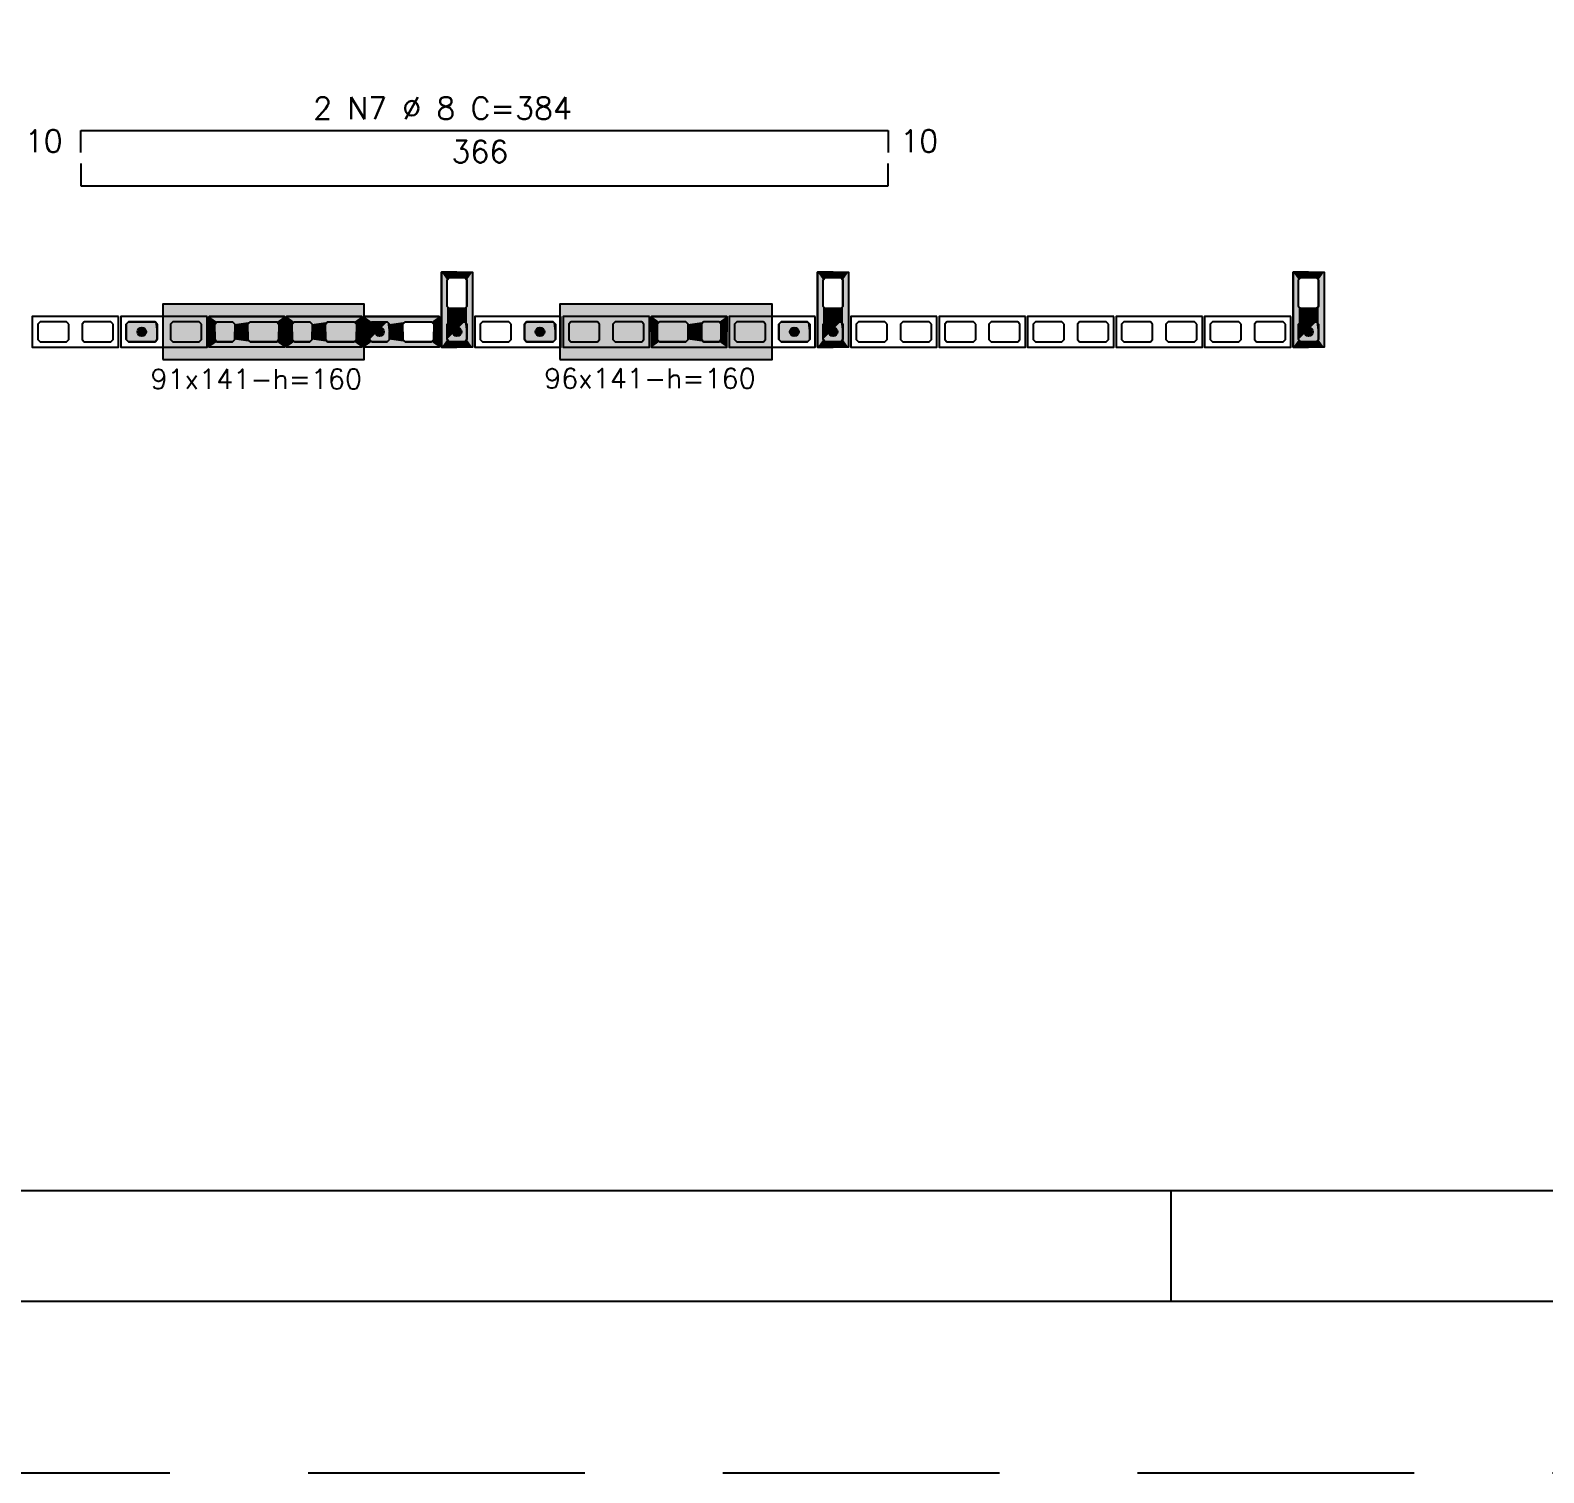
# Model space of a CAD drawing. Extents: x -1.9 to 86, y -1.5 to 61.
# Drawn here: x 36.79 to 50.47, y -1.55 to 11.49 of the extents above; entities that cross this region are included whole.
import ezdxf

# ---------------------------------------------------------------- set-up
doc = ezdxf.new("R2010")
doc.units = 0
doc.header["$MEASUREMENT"] = 0
doc.linetypes.add('HIDDEN', pattern=[0.375, 0.25, -0.125])
doc.layers.get('0').update_dxf_attribs({"linetype": 'CONTINUOUS'})
doc.layers.get('Defpoints').update_dxf_attribs({"linetype": 'CONTINUOUS'})
for name, color, linetype in [('ARQ_FOLHA', 7, 'CONTINUOUS'), ('PENA_01', 1, 'CONTINUOUS'), ('PENA_02', 2, 'CONTINUOUS'), ('PENA_03', 3, 'CONTINUOUS'), ('PENA_05', 5, 'CONTINUOUS'), ('PENA_11', 252, 'CONTINUOUS'), ('PENA_21', 100, 'CONTINUOUS'), ('PENA_23', 50, 'CONTINUOUS')]:
    doc.layers.add(name, color=color, linetype=linetype)
doc.styles.get("Standard").update_dxf_attribs({"font": 'ROMANS.SHX'})

# ---------------------------------------------------------------- blocks, each defined once
blk = doc.blocks.new('FOLHA A1 - 841 X 594')
at = {"layer": 'ARQ_FOLHA', "color": 1}
blk.add_line((-370, 10), (-370, 0), dxfattribs=at)
for points in [[(-841, 0), (0, 0), (0, 594), (-841, 594)], [(-816, 10), (-10, 10), (-10, 584), (-816, 584)]]:
    blk.add_lwpolyline(points, close=True, dxfattribs=at)
at = {"layer": 'Defpoints', "color": 8, "linetype": 'HIDDEN', "ltscale": 100}
blk.add_lwpolyline([(-860.5, 609.5), (-860.5, -15.5), (19.5, -15.5), (19.5, 609.5)], close=True, dxfattribs=at)
blk = doc.blocks.new('*U24')
blk.add_blockref('FOLHA A1 - 841 X 594', (0, 0))

msp = doc.modelspace()

# ---------------------------------------------------------------- linework, layer by layer
at = {"layer": 'PENA_01', "linetype": 'Continuous'}
for points in [[(40.555405, 8.993966), (40.555405, 9.233966), (40.575405, 9.253966), (40.715405, 9.253966), (40.735405, 9.233966), (40.735405, 8.993966), (40.715405, 8.973966), (40.575405, 8.973966), (40.555405, 8.993966)], [(43.955405, 8.993966), (43.955405, 9.233966), (43.975405, 9.253966), (44.115405, 9.253966), (44.135405, 9.233966), (44.135405, 8.993966), (44.115405, 8.973966), (43.975405, 8.973966), (43.955405, 8.993966)], [(48.255405, 8.993966), (48.255405, 9.233966), (48.275405, 9.253966), (48.415405, 9.253966), (48.435405, 9.233966), (48.435405, 8.993966), (48.415405, 8.973966), (48.275405, 8.973966), (48.255405, 8.993966)], [(37.135405, 8.833966), (37.115405, 8.853966), (36.875405, 8.853966), (36.855405, 8.833966), (36.855405, 8.693966), (36.875405, 8.673966), (37.115405, 8.673966), (37.135405, 8.693966), (37.135405, 8.833966)], [(37.535405, 8.833966), (37.515405, 8.853966), (37.275405, 8.853966), (37.255405, 8.833966), (37.255405, 8.693966), (37.275405, 8.673966), (37.515405, 8.673966), (37.535405, 8.693966), (37.535405, 8.833966)], [(37.935405, 8.833966), (37.915405, 8.853966), (37.675405, 8.853966), (37.655405, 8.833966), (37.655405, 8.693966), (37.675405, 8.673966), (37.915405, 8.673966), (37.935405, 8.693966), (37.935405, 8.833966)], [(38.335405, 8.833966), (38.315405, 8.853966), (38.075405, 8.853966), (38.055405, 8.833966), (38.055405, 8.693966), (38.075405, 8.673966), (38.315405, 8.673966), (38.335405, 8.693966), (38.335405, 8.833966)], [(38.475405, 8.853966), (38.615405, 8.853966), (38.635405, 8.833966), (38.635405, 8.693966), (38.615405, 8.673966), (38.475405, 8.673966), (38.455405, 8.693966), (38.455405, 8.833966), (38.475405, 8.853966)], [(38.775405, 8.853966), (39.015405, 8.853966), (39.035405, 8.833966), (39.035405, 8.693966), (39.015405, 8.673966), (38.775405, 8.673966), (38.755405, 8.693966), (38.755405, 8.833966), (38.775405, 8.853966)], [(39.175405, 8.853966), (39.315405, 8.853966), (39.335405, 8.833966), (39.335405, 8.693966), (39.315405, 8.673966), (39.175405, 8.673966), (39.155405, 8.693966), (39.155405, 8.833966), (39.175405, 8.853966)], [(39.475405, 8.853966), (39.715405, 8.853966), (39.735405, 8.833966), (39.735405, 8.693966), (39.715405, 8.673966), (39.475405, 8.673966), (39.455405, 8.693966), (39.455405, 8.833966), (39.475405, 8.853966)], [(39.875405, 8.853966), (40.015405, 8.853966), (40.035405, 8.833966), (40.035405, 8.693966), (40.015405, 8.673966), (39.875405, 8.673966), (39.855405, 8.693966), (39.855405, 8.833966), (39.875405, 8.853966)], [(40.175405, 8.853966), (40.415405, 8.853966), (40.435405, 8.833966), (40.435405, 8.693966), (40.415405, 8.673966), (40.175405, 8.673966), (40.155405, 8.693966), (40.155405, 8.833966), (40.175405, 8.853966)], [(40.555405, 8.693966), (40.555405, 8.833966), (40.575405, 8.853966), (40.715405, 8.853966), (40.735405, 8.833966), (40.735405, 8.693966), (40.715405, 8.673966), (40.575405, 8.673966), (40.555405, 8.693966)], [(41.135405, 8.833966), (41.115405, 8.853966), (40.875405, 8.853966), (40.855405, 8.833966), (40.855405, 8.693966), (40.875405, 8.673966), (41.115405, 8.673966), (41.135405, 8.693966), (41.135405, 8.833966)], [(41.535405, 8.833966), (41.515405, 8.853966), (41.275405, 8.853966), (41.255405, 8.833966), (41.255405, 8.693966), (41.275405, 8.673966), (41.515405, 8.673966), (41.535405, 8.693966), (41.535405, 8.833966)], [(41.935405, 8.833966), (41.915405, 8.853966), (41.675405, 8.853966), (41.655405, 8.833966), (41.655405, 8.693966), (41.675405, 8.673966), (41.915405, 8.673966), (41.935405, 8.693966), (41.935405, 8.833966)], [(42.335405, 8.833966), (42.315405, 8.853966), (42.075405, 8.853966), (42.055405, 8.833966), (42.055405, 8.693966), (42.075405, 8.673966), (42.315405, 8.673966), (42.335405, 8.693966), (42.335405, 8.833966)], [(42.715405, 8.853966), (42.475405, 8.853966), (42.455405, 8.833966), (42.455405, 8.693966), (42.475405, 8.673966), (42.715405, 8.673966), (42.735405, 8.693966), (42.735405, 8.833966), (42.715405, 8.853966)], [(43.015405, 8.853966), (42.875405, 8.853966), (42.855405, 8.833966), (42.855405, 8.693966), (42.875405, 8.673966), (43.015405, 8.673966), (43.035405, 8.693966), (43.035405, 8.833966), (43.015405, 8.853966)], [(43.435405, 8.833966), (43.415405, 8.853966), (43.175405, 8.853966), (43.155405, 8.833966), (43.155405, 8.693966), (43.175405, 8.673966), (43.415405, 8.673966), (43.435405, 8.693966), (43.435405, 8.833966)], [(43.835405, 8.833966), (43.815405, 8.853966), (43.575405, 8.853966), (43.555405, 8.833966), (43.555405, 8.693966), (43.575405, 8.673966), (43.815405, 8.673966), (43.835405, 8.693966), (43.835405, 8.833966)], [(43.955405, 8.693966), (43.955405, 8.833966), (43.975405, 8.853966), (44.115405, 8.853966), (44.135405, 8.833966), (44.135405, 8.693966), (44.115405, 8.673966), (43.975405, 8.673966), (43.955405, 8.693966)], [(44.535405, 8.833966), (44.515405, 8.853966), (44.275405, 8.853966), (44.255405, 8.833966), (44.255405, 8.693966), (44.275405, 8.673966), (44.515405, 8.673966), (44.535405, 8.693966), (44.535405, 8.833966)], [(44.935405, 8.833966), (44.915405, 8.853966), (44.675405, 8.853966), (44.655405, 8.833966), (44.655405, 8.693966), (44.675405, 8.673966), (44.915405, 8.673966), (44.935405, 8.693966), (44.935405, 8.833966)], [(45.335405, 8.833966), (45.315405, 8.853966), (45.075405, 8.853966), (45.055405, 8.833966), (45.055405, 8.693966), (45.075405, 8.673966), (45.315405, 8.673966), (45.335405, 8.693966), (45.335405, 8.833966)], [(45.735405, 8.833966), (45.715405, 8.853966), (45.475405, 8.853966), (45.455405, 8.833966), (45.455405, 8.693966), (45.475405, 8.673966), (45.715405, 8.673966), (45.735405, 8.693966), (45.735405, 8.833966)], [(46.135405, 8.833966), (46.115405, 8.853966), (45.875405, 8.853966), (45.855405, 8.833966), (45.855405, 8.693966), (45.875405, 8.673966), (46.115405, 8.673966), (46.135405, 8.693966), (46.135405, 8.833966)], [(46.535405, 8.833966), (46.515405, 8.853966), (46.275405, 8.853966), (46.255405, 8.833966), (46.255405, 8.693966), (46.275405, 8.673966), (46.515405, 8.673966), (46.535405, 8.693966), (46.535405, 8.833966)], [(46.935405, 8.833966), (46.915405, 8.853966), (46.675405, 8.853966), (46.655405, 8.833966), (46.655405, 8.693966), (46.675405, 8.673966), (46.915405, 8.673966), (46.935405, 8.693966), (46.935405, 8.833966)], [(47.335405, 8.833966), (47.315405, 8.853966), (47.075405, 8.853966), (47.055405, 8.833966), (47.055405, 8.693966), (47.075405, 8.673966), (47.315405, 8.673966), (47.335405, 8.693966), (47.335405, 8.833966)], [(47.735405, 8.833966), (47.715405, 8.853966), (47.475405, 8.853966), (47.455405, 8.833966), (47.455405, 8.693966), (47.475405, 8.673966), (47.715405, 8.673966), (47.735405, 8.693966), (47.735405, 8.833966)], [(48.135405, 8.833966), (48.115405, 8.853966), (47.875405, 8.853966), (47.855405, 8.833966), (47.855405, 8.693966), (47.875405, 8.673966), (48.115405, 8.673966), (48.135405, 8.693966), (48.135405, 8.833966)], [(48.255405, 8.693966), (48.255405, 8.833966), (48.275405, 8.853966), (48.415405, 8.853966), (48.435405, 8.833966), (48.435405, 8.693966), (48.415405, 8.673966), (48.275405, 8.673966), (48.255405, 8.693966)]]:
    msp.add_lwpolyline(points, dxfattribs=at)
at = {"layer": 'PENA_02', "linetype": 'Continuous'}
for points in [[(40.505405, 8.623966), (40.505405, 9.303966), (40.785405, 9.303966), (40.785405, 8.623966), (40.505405, 8.623966)], [(43.905405, 8.623966), (43.905405, 9.303966), (44.185405, 9.303966), (44.185405, 8.623966), (43.905405, 8.623966)], [(48.205405, 8.623966), (48.205405, 9.303966), (48.485405, 9.303966), (48.485405, 8.623966), (48.205405, 8.623966)], [(37.585405, 8.903966), (36.805405, 8.903966), (36.805405, 8.623966), (37.585405, 8.623966), (37.585405, 8.903966)], [(38.385405, 8.903966), (37.605405, 8.903966), (37.605405, 8.623966), (38.385405, 8.623966), (38.385405, 8.903966)], [(38.405405, 8.903966), (39.085405, 8.903966), (39.085405, 8.623966), (38.405405, 8.623966), (38.405405, 8.903966)], [(39.105405, 8.903966), (39.785405, 8.903966), (39.785405, 8.623966), (39.105405, 8.623966), (39.105405, 8.903966)], [(39.805405, 8.903966), (40.485405, 8.903966), (40.485405, 8.623966), (39.805405, 8.623966), (39.805405, 8.903966)], [(41.585405, 8.903966), (40.805405, 8.903966), (40.805405, 8.623966), (41.585405, 8.623966), (41.585405, 8.903966)], [(42.385405, 8.903966), (41.605405, 8.903966), (41.605405, 8.623966), (42.385405, 8.623966), (42.385405, 8.903966)], [(43.085405, 8.903966), (42.405405, 8.903966), (42.405405, 8.623966), (43.085405, 8.623966), (43.085405, 8.903966)], [(43.885405, 8.903966), (43.105405, 8.903966), (43.105405, 8.623966), (43.885405, 8.623966), (43.885405, 8.903966)], [(44.985405, 8.903966), (44.205405, 8.903966), (44.205405, 8.623966), (44.985405, 8.623966), (44.985405, 8.903966)], [(45.785405, 8.903966), (45.005405, 8.903966), (45.005405, 8.623966), (45.785405, 8.623966), (45.785405, 8.903966)], [(46.585405, 8.903966), (45.805405, 8.903966), (45.805405, 8.623966), (46.585405, 8.623966), (46.585405, 8.903966)], [(47.385405, 8.903966), (46.605405, 8.903966), (46.605405, 8.623966), (47.385405, 8.623966), (47.385405, 8.903966)], [(48.185405, 8.903966), (47.405405, 8.903966), (47.405405, 8.623966), (48.185405, 8.623966), (48.185405, 8.903966)]]:
    msp.add_lwpolyline(points, dxfattribs=at)
at = {"layer": 'PENA_03', "linetype": 'Continuous'}
for points in [[(37.935405, 8.693966), (37.915405, 8.673966), (37.675405, 8.673966), (37.655405, 8.693966), (37.655405, 8.833966), (37.675405, 8.853966), (37.915405, 8.853966), (37.935405, 8.833966), (37.935405, 8.693966)], [(40.015405, 8.853966), (40.035405, 8.833966), (40.035405, 8.693966), (40.015405, 8.673966), (39.875405, 8.673966), (39.855405, 8.693966), (39.855405, 8.833966), (39.875405, 8.853966), (40.015405, 8.853966)], [(40.715405, 8.853966), (40.735405, 8.833966), (40.735405, 8.693966), (40.715405, 8.673966), (40.575405, 8.673966), (40.555405, 8.693966), (40.555405, 8.833966), (40.575405, 8.853966), (40.715405, 8.853966)], [(41.535405, 8.693966), (41.515405, 8.673966), (41.275405, 8.673966), (41.255405, 8.693966), (41.255405, 8.833966), (41.275405, 8.853966), (41.515405, 8.853966), (41.535405, 8.833966), (41.535405, 8.693966)], [(43.835405, 8.693966), (43.815405, 8.673966), (43.575405, 8.673966), (43.555405, 8.693966), (43.555405, 8.833966), (43.575405, 8.853966), (43.815405, 8.853966), (43.835405, 8.833966), (43.835405, 8.693966)], [(44.115405, 8.853966), (44.135405, 8.833966), (44.135405, 8.693966), (44.115405, 8.673966), (43.975405, 8.673966), (43.955405, 8.693966), (43.955405, 8.833966), (43.975405, 8.853966), (44.115405, 8.853966)], [(48.415405, 8.853966), (48.435405, 8.833966), (48.435405, 8.693966), (48.415405, 8.673966), (48.275405, 8.673966), (48.255405, 8.693966), (48.255405, 8.833966), (48.275405, 8.853966), (48.415405, 8.853966)]]:
    msp.add_lwpolyline(points, dxfattribs=at)
for centre in [(37.795405, 8.763966), (39.945405, 8.763966), (40.645405, 8.763966), (41.395405, 8.763966), (43.695405, 8.763966), (44.045405, 8.763966), (48.345405, 8.763966)]:
    msp.add_circle(centre, 0.04, dxfattribs=at)
for points in [[(37.835405, 8.763966), (37.775405, 8.798607), (37.757817, 8.777647)], [(37.835405, 8.763966), (37.757817, 8.777647), (37.757817, 8.750285)], [(37.835405, 8.763966), (37.757817, 8.750285), (37.775405, 8.729325)], [(37.835405, 8.763966), (37.802351, 8.803359), (37.775405, 8.798607)], [(37.835405, 8.763966), (37.775405, 8.729325), (37.802351, 8.724574)], [(37.835405, 8.763966), (37.826046, 8.789678), (37.802351, 8.803359)], [(37.835405, 8.763966), (37.802351, 8.724574), (37.826046, 8.738255)], [(37.835405, 8.763966), (37.826046, 8.738255), (37.835405, 8.763966)], [(39.985405, 8.763966), (39.925405, 8.798607), (39.907817, 8.777647)], [(39.985405, 8.763966), (39.907817, 8.777647), (39.907817, 8.750285)], [(39.985405, 8.763966), (39.907817, 8.750285), (39.925405, 8.729325)], [(39.985405, 8.763966), (39.952351, 8.803359), (39.925405, 8.798607)], [(39.985405, 8.763966), (39.925405, 8.729325), (39.952351, 8.724574)], [(39.985405, 8.763966), (39.976046, 8.789678), (39.952351, 8.803359)], [(39.985405, 8.763966), (39.952351, 8.724574), (39.976046, 8.738255)], [(39.985405, 8.763966), (39.976046, 8.738255), (39.985405, 8.763966)], [(40.685405, 8.763966), (40.625405, 8.798607), (40.607817, 8.777647)], [(40.685405, 8.763966), (40.607817, 8.777647), (40.607817, 8.750285)], [(40.685405, 8.763966), (40.607817, 8.750285), (40.625405, 8.729325)], [(40.685405, 8.763966), (40.652351, 8.803359), (40.625405, 8.798607)], [(40.685405, 8.763966), (40.625405, 8.729325), (40.652351, 8.724574)], [(40.685405, 8.763966), (40.676046, 8.789678), (40.652351, 8.803359)], [(40.685405, 8.763966), (40.652351, 8.724574), (40.676046, 8.738255)], [(40.685405, 8.763966), (40.676046, 8.738255), (40.685405, 8.763966)], [(41.435405, 8.763966), (41.375405, 8.798607), (41.357817, 8.777647)], [(41.435405, 8.763966), (41.357817, 8.777647), (41.357817, 8.750285)], [(41.435405, 8.763966), (41.357817, 8.750285), (41.375405, 8.729325)], [(41.435405, 8.763966), (41.402351, 8.803359), (41.375405, 8.798607)], [(41.435405, 8.763966), (41.375405, 8.729325), (41.402351, 8.724574)], [(41.435405, 8.763966), (41.426046, 8.789678), (41.402351, 8.803359)], [(41.435405, 8.763966), (41.402351, 8.724574), (41.426046, 8.738255)], [(41.435405, 8.763966), (41.426046, 8.738255), (41.435405, 8.763966)], [(43.735405, 8.763966), (43.675405, 8.798607), (43.657817, 8.777647)], [(43.735405, 8.763966), (43.657817, 8.777647), (43.657817, 8.750285)], [(43.735405, 8.763966), (43.657817, 8.750285), (43.675405, 8.729325)], [(43.735405, 8.763966), (43.702351, 8.803359), (43.675405, 8.798607)], [(43.735405, 8.763966), (43.675405, 8.729325), (43.702351, 8.724574)], [(43.735405, 8.763966), (43.726046, 8.789678), (43.702351, 8.803359)], [(43.735405, 8.763966), (43.702351, 8.724574), (43.726046, 8.738255)], [(43.735405, 8.763966), (43.726046, 8.738255), (43.735405, 8.763966)], [(44.085405, 8.763966), (44.025405, 8.798607), (44.007817, 8.777647)], [(44.085405, 8.763966), (44.007817, 8.777647), (44.007817, 8.750285)], [(44.085405, 8.763966), (44.007817, 8.750285), (44.025405, 8.729325)], [(44.085405, 8.763966), (44.052351, 8.803359), (44.025405, 8.798607)], [(44.085405, 8.763966), (44.025405, 8.729325), (44.052351, 8.724574)], [(44.085405, 8.763966), (44.076046, 8.789678), (44.052351, 8.803359)], [(44.085405, 8.763966), (44.052351, 8.724574), (44.076046, 8.738255)], [(44.085405, 8.763966), (44.076046, 8.738255), (44.085405, 8.763966)], [(48.385405, 8.763966), (48.325405, 8.798607), (48.307817, 8.777647)], [(48.385405, 8.763966), (48.307817, 8.777647), (48.307817, 8.750285)], [(48.385405, 8.763966), (48.307817, 8.750285), (48.325405, 8.729325)], [(48.385405, 8.763966), (48.352351, 8.803359), (48.325405, 8.798607)], [(48.385405, 8.763966), (48.325405, 8.729325), (48.352351, 8.724574)], [(48.385405, 8.763966), (48.376046, 8.789678), (48.352351, 8.803359)], [(48.385405, 8.763966), (48.352351, 8.724574), (48.376046, 8.738255)], [(48.385405, 8.763966), (48.376046, 8.738255), (48.385405, 8.763966)]]:
    msp.add_solid(points, dxfattribs=at)
at = {"layer": 'PENA_05', "linetype": 'Continuous'}
for p, q in [((37.245405, 10.385168), (37.245405, 10.585168)), ((37.245405, 10.585168), (44.545405, 10.585168)), ((44.545405, 10.585168), (44.545405, 10.385168)), ((37.245405, 10.285168), (37.245405, 10.085168)), ((44.545405, 10.085168), (44.545405, 10.285168)), ((37.245405, 10.085168), (44.545405, 10.085168))]:
    msp.add_line(p, q, dxfattribs=at)
at = {"layer": 'PENA_11', "linetype": 'Continuous'}
for points in [[(37.935405, 8.693966), (37.655405, 8.833966), (37.675405, 8.853966)], [(37.935405, 8.693966), (37.655405, 8.693966), (37.655405, 8.833966)], [(37.935405, 8.693966), (37.675405, 8.853966), (37.915405, 8.853966)], [(37.935405, 8.693966), (37.915405, 8.853966), (37.935405, 8.833966)], [(37.935405, 8.693966), (37.935405, 8.833966), (37.935405, 8.693966)], [(40.015405, 8.853966), (39.875405, 8.673966), (39.855405, 8.693966)], [(40.015405, 8.853966), (39.855405, 8.693966), (39.855405, 8.833966)], [(40.015405, 8.853966), (39.855405, 8.833966), (39.875405, 8.853966)], [(40.015405, 8.853966), (40.015405, 8.673966), (39.875405, 8.673966)], [(40.015405, 8.853966), (39.875405, 8.853966), (40.015405, 8.853966)], [(40.015405, 8.853966), (40.035405, 8.833966), (40.035405, 8.693966)], [(40.015405, 8.853966), (40.035405, 8.693966), (40.015405, 8.673966)], [(40.715405, 8.853966), (40.575405, 8.673966), (40.555405, 8.693966)], [(40.715405, 8.853966), (40.555405, 8.693966), (40.555405, 8.833966)], [(40.715405, 8.853966), (40.555405, 8.833966), (40.575405, 8.853966)], [(40.715405, 8.853966), (40.715405, 8.673966), (40.575405, 8.673966)], [(40.715405, 8.853966), (40.575405, 8.853966), (40.715405, 8.853966)], [(40.715405, 8.853966), (40.735405, 8.833966), (40.735405, 8.693966)], [(40.715405, 8.853966), (40.735405, 8.693966), (40.715405, 8.673966)], [(41.535405, 8.693966), (41.255405, 8.833966), (41.275405, 8.853966)], [(41.535405, 8.693966), (41.255405, 8.693966), (41.255405, 8.833966)], [(41.535405, 8.693966), (41.275405, 8.853966), (41.515405, 8.853966)], [(41.535405, 8.693966), (41.515405, 8.853966), (41.535405, 8.833966)], [(41.535405, 8.693966), (41.535405, 8.833966), (41.535405, 8.693966)], [(43.835405, 8.693966), (43.555405, 8.833966), (43.575405, 8.853966)], [(43.835405, 8.693966), (43.555405, 8.693966), (43.555405, 8.833966)], [(43.835405, 8.693966), (43.575405, 8.853966), (43.815405, 8.853966)], [(43.835405, 8.693966), (43.815405, 8.853966), (43.835405, 8.833966)], [(43.835405, 8.693966), (43.835405, 8.833966), (43.835405, 8.693966)], [(44.115405, 8.853966), (43.975405, 8.673966), (43.955405, 8.693966)], [(44.115405, 8.853966), (43.955405, 8.693966), (43.955405, 8.833966)], [(44.115405, 8.853966), (43.955405, 8.833966), (43.975405, 8.853966)], [(44.115405, 8.853966), (44.115405, 8.673966), (43.975405, 8.673966)], [(44.115405, 8.853966), (43.975405, 8.853966), (44.115405, 8.853966)], [(44.115405, 8.853966), (44.135405, 8.833966), (44.135405, 8.693966)], [(44.115405, 8.853966), (44.135405, 8.693966), (44.115405, 8.673966)], [(48.415405, 8.853966), (48.275405, 8.673966), (48.255405, 8.693966)], [(48.415405, 8.853966), (48.255405, 8.693966), (48.255405, 8.833966)], [(48.415405, 8.853966), (48.255405, 8.833966), (48.275405, 8.853966)], [(48.415405, 8.853966), (48.415405, 8.673966), (48.275405, 8.673966)], [(48.415405, 8.853966), (48.275405, 8.853966), (48.415405, 8.853966)], [(48.415405, 8.853966), (48.435405, 8.833966), (48.435405, 8.693966)], [(48.415405, 8.853966), (48.435405, 8.693966), (48.415405, 8.673966)], [(37.935405, 8.693966), (37.675405, 8.673966), (37.655405, 8.693966)], [(37.935405, 8.693966), (37.915405, 8.673966), (37.675405, 8.673966)], [(41.535405, 8.693966), (41.275405, 8.673966), (41.255405, 8.693966)], [(41.535405, 8.693966), (41.515405, 8.673966), (41.275405, 8.673966)], [(43.835405, 8.693966), (43.575405, 8.673966), (43.555405, 8.693966)], [(43.835405, 8.693966), (43.815405, 8.673966), (43.575405, 8.673966)]]:
    msp.add_solid(points, dxfattribs=at)
at = {"layer": 'PENA_21', "linetype": 'Continuous'}
for points in [[(40.645405, 8.623966), (40.645405, 8.673966), (40.575405, 8.673966), (40.555405, 8.693966), (40.555405, 8.833966), (40.575405, 8.853966), (40.645405, 8.853966), (40.645405, 8.973966), (40.575405, 8.973966), (40.555405, 8.993966), (40.555405, 9.233966), (40.575405, 9.253966), (40.645405, 9.253966), (40.645405, 9.303966), (40.505405, 9.303966), (40.505405, 8.623966), (40.645405, 8.623966)], [(40.645405, 8.623966), (40.645405, 8.673966), (40.715405, 8.673966), (40.735405, 8.693966), (40.735405, 8.833966), (40.715405, 8.853966), (40.645405, 8.853966), (40.645405, 8.973966), (40.715405, 8.973966), (40.735405, 8.993966), (40.735405, 9.233966), (40.715405, 9.253966), (40.645405, 9.253966), (40.645405, 9.303966), (40.785405, 9.303966), (40.785405, 8.623966), (40.645405, 8.623966)], [(44.045405, 8.623966), (44.045405, 8.673966), (43.975405, 8.673966), (43.955405, 8.693966), (43.955405, 8.833966), (43.975405, 8.853966), (44.045405, 8.853966), (44.045405, 8.973966), (43.975405, 8.973966), (43.955405, 8.993966), (43.955405, 9.233966), (43.975405, 9.253966), (44.045405, 9.253966), (44.045405, 9.303966), (43.905405, 9.303966), (43.905405, 8.623966), (44.045405, 8.623966)], [(44.045405, 8.623966), (44.045405, 8.673966), (44.115405, 8.673966), (44.135405, 8.693966), (44.135405, 8.833966), (44.115405, 8.853966), (44.045405, 8.853966), (44.045405, 8.973966), (44.115405, 8.973966), (44.135405, 8.993966), (44.135405, 9.233966), (44.115405, 9.253966), (44.045405, 9.253966), (44.045405, 9.303966), (44.185405, 9.303966), (44.185405, 8.623966), (44.045405, 8.623966)], [(48.345405, 8.623966), (48.345405, 8.673966), (48.275405, 8.673966), (48.255405, 8.693966), (48.255405, 8.833966), (48.275405, 8.853966), (48.345405, 8.853966), (48.345405, 8.973966), (48.275405, 8.973966), (48.255405, 8.993966), (48.255405, 9.233966), (48.275405, 9.253966), (48.345405, 9.253966), (48.345405, 9.303966), (48.205405, 9.303966), (48.205405, 8.623966), (48.345405, 8.623966)], [(48.345405, 8.623966), (48.345405, 8.673966), (48.415405, 8.673966), (48.435405, 8.693966), (48.435405, 8.833966), (48.415405, 8.853966), (48.345405, 8.853966), (48.345405, 8.973966), (48.415405, 8.973966), (48.435405, 8.993966), (48.435405, 9.233966), (48.415405, 9.253966), (48.345405, 9.253966), (48.345405, 9.303966), (48.485405, 9.303966), (48.485405, 8.623966), (48.345405, 8.623966)], [(38.405405, 8.763966), (38.455405, 8.763966), (38.455405, 8.833966), (38.475405, 8.853966), (38.615405, 8.853966), (38.635405, 8.833966), (38.635405, 8.763966), (38.755405, 8.763966), (38.755405, 8.833966), (38.775405, 8.853966), (39.015405, 8.853966), (39.035405, 8.833966), (39.035405, 8.763966), (39.085405, 8.763966), (39.085405, 8.903966), (38.405405, 8.903966), (38.405405, 8.763966)], [(39.105405, 8.763966), (39.155405, 8.763966), (39.155405, 8.833966), (39.175405, 8.853966), (39.315405, 8.853966), (39.335405, 8.833966), (39.335405, 8.763966), (39.455405, 8.763966), (39.455405, 8.833966), (39.475405, 8.853966), (39.715405, 8.853966), (39.735405, 8.833966), (39.735405, 8.763966), (39.785405, 8.763966), (39.785405, 8.903966), (39.105405, 8.903966), (39.105405, 8.763966)], [(39.805405, 8.763966), (39.855405, 8.763966), (39.855405, 8.833966), (39.875405, 8.853966), (40.015405, 8.853966), (40.035405, 8.833966), (40.035405, 8.763966), (40.155405, 8.763966), (40.155405, 8.833966), (40.175405, 8.853966), (40.415405, 8.853966), (40.435405, 8.833966), (40.435405, 8.763966), (40.485405, 8.763966), (40.485405, 8.903966), (39.805405, 8.903966), (39.805405, 8.763966)], [(43.085405, 8.763966), (43.035405, 8.763966), (43.035405, 8.833966), (43.015405, 8.853966), (42.875405, 8.853966), (42.855405, 8.833966), (42.855405, 8.763966), (42.735405, 8.763966), (42.735405, 8.833966), (42.715405, 8.853966), (42.475405, 8.853966), (42.455405, 8.833966), (42.455405, 8.763966), (42.405405, 8.763966), (42.405405, 8.903966), (43.085405, 8.903966), (43.085405, 8.763966)], [(38.405405, 8.763966), (38.455405, 8.763966), (38.455405, 8.693966), (38.475405, 8.673966), (38.615405, 8.673966), (38.635405, 8.693966), (38.635405, 8.763966), (38.755405, 8.763966), (38.755405, 8.693966), (38.775405, 8.673966), (39.015405, 8.673966), (39.035405, 8.693966), (39.035405, 8.763966), (39.085405, 8.763966), (39.085405, 8.623966), (38.405405, 8.623966), (38.405405, 8.763966)], [(39.105405, 8.763966), (39.155405, 8.763966), (39.155405, 8.693966), (39.175405, 8.673966), (39.315405, 8.673966), (39.335405, 8.693966), (39.335405, 8.763966), (39.455405, 8.763966), (39.455405, 8.693966), (39.475405, 8.673966), (39.715405, 8.673966), (39.735405, 8.693966), (39.735405, 8.763966), (39.785405, 8.763966), (39.785405, 8.623966), (39.105405, 8.623966), (39.105405, 8.763966)], [(39.805405, 8.763966), (39.855405, 8.763966), (39.855405, 8.693966), (39.875405, 8.673966), (40.015405, 8.673966), (40.035405, 8.693966), (40.035405, 8.763966), (40.155405, 8.763966), (40.155405, 8.693966), (40.175405, 8.673966), (40.415405, 8.673966), (40.435405, 8.693966), (40.435405, 8.763966), (40.485405, 8.763966), (40.485405, 8.623966), (39.805405, 8.623966), (39.805405, 8.763966)], [(43.085405, 8.763966), (43.035405, 8.763966), (43.035405, 8.693966), (43.015405, 8.673966), (42.875405, 8.673966), (42.855405, 8.693966), (42.855405, 8.763966), (42.735405, 8.763966), (42.735405, 8.693966), (42.715405, 8.673966), (42.475405, 8.673966), (42.455405, 8.693966), (42.455405, 8.763966), (42.405405, 8.763966), (42.405405, 8.623966), (43.085405, 8.623966), (43.085405, 8.763966)]]:
    msp.add_lwpolyline(points, dxfattribs=at)
for points in [[(40.645405, 9.303966), (40.505405, 9.303966), (40.575405, 9.253966)], [(40.575405, 9.253966), (40.505405, 9.303966), (40.555405, 9.233966)], [(40.505405, 9.303966), (40.555405, 8.693966), (40.555405, 9.233966)], [(40.505405, 8.623966), (40.555405, 8.693966), (40.505405, 9.303966)], [(40.555405, 9.233966), (40.555405, 8.693966), (40.555405, 8.833966)], [(40.555405, 9.233966), (40.555405, 8.993966), (40.555405, 8.833966)], [(40.645405, 9.253966), (40.645405, 9.303966), (40.575405, 9.253966)], [(40.715405, 9.253966), (40.645405, 9.253966), (40.785405, 9.303966)], [(40.645405, 9.253966), (40.645405, 9.303966), (40.785405, 9.303966)], [(40.735405, 9.233966), (40.715405, 9.253966), (40.785405, 9.303966)], [(40.735405, 8.993966), (40.785405, 9.303966), (40.735405, 8.833966)], [(40.735405, 8.833966), (40.785405, 9.303966), (40.735405, 8.693966)], [(40.785405, 9.303966), (40.785405, 8.623966), (40.735405, 8.693966)], [(40.735405, 8.993966), (40.735405, 9.233966), (40.785405, 9.303966)], [(44.045405, 9.303966), (43.905405, 9.303966), (43.975405, 9.253966)], [(43.975405, 9.253966), (43.905405, 9.303966), (43.955405, 9.233966)], [(43.905405, 9.303966), (43.955405, 8.693966), (43.955405, 9.233966)], [(43.905405, 8.623966), (43.955405, 8.693966), (43.905405, 9.303966)], [(43.955405, 9.233966), (43.955405, 8.693966), (43.955405, 8.833966)], [(43.955405, 9.233966), (43.955405, 8.993966), (43.955405, 8.833966)], [(44.045405, 9.253966), (44.045405, 9.303966), (43.975405, 9.253966)], [(44.115405, 9.253966), (44.045405, 9.253966), (44.185405, 9.303966)], [(44.045405, 9.253966), (44.045405, 9.303966), (44.185405, 9.303966)], [(44.135405, 9.233966), (44.115405, 9.253966), (44.185405, 9.303966)], [(44.135405, 8.993966), (44.185405, 9.303966), (44.135405, 8.833966)], [(44.135405, 8.833966), (44.185405, 9.303966), (44.135405, 8.693966)], [(44.185405, 9.303966), (44.185405, 8.623966), (44.135405, 8.693966)], [(44.135405, 8.993966), (44.135405, 9.233966), (44.185405, 9.303966)], [(48.345405, 9.303966), (48.205405, 9.303966), (48.275405, 9.253966)], [(48.275405, 9.253966), (48.205405, 9.303966), (48.255405, 9.233966)], [(48.205405, 9.303966), (48.255405, 8.693966), (48.255405, 9.233966)], [(48.205405, 8.623966), (48.255405, 8.693966), (48.205405, 9.303966)], [(48.255405, 9.233966), (48.255405, 8.693966), (48.255405, 8.833966)], [(48.255405, 9.233966), (48.255405, 8.993966), (48.255405, 8.833966)], [(48.345405, 9.253966), (48.345405, 9.303966), (48.275405, 9.253966)], [(48.415405, 9.253966), (48.345405, 9.253966), (48.485405, 9.303966)], [(48.345405, 9.253966), (48.345405, 9.303966), (48.485405, 9.303966)], [(48.435405, 9.233966), (48.415405, 9.253966), (48.485405, 9.303966)], [(48.435405, 8.993966), (48.485405, 9.303966), (48.435405, 8.833966)], [(48.435405, 8.833966), (48.485405, 9.303966), (48.435405, 8.693966)], [(48.485405, 9.303966), (48.485405, 8.623966), (48.435405, 8.693966)], [(48.435405, 8.993966), (48.435405, 9.233966), (48.485405, 9.303966)], [(39.085405, 8.903966), (38.405405, 8.903966), (38.475405, 8.853966)], [(38.405405, 8.903966), (38.405405, 8.763966), (38.455405, 8.763966)], [(38.405405, 8.903966), (38.455405, 8.763966), (38.455405, 8.833966)], [(38.405405, 8.903966), (38.455405, 8.833966), (38.475405, 8.853966)], [(39.085405, 8.903966), (38.475405, 8.853966), (38.615405, 8.853966)], [(39.085405, 8.903966), (38.615405, 8.853966), (38.635405, 8.833966)], [(39.085405, 8.903966), (38.635405, 8.833966), (38.775405, 8.853966)], [(39.085405, 8.903966), (38.775405, 8.853966), (39.015405, 8.853966)], [(39.085405, 8.903966), (39.015405, 8.853966), (39.035405, 8.833966)], [(39.085405, 8.903966), (39.035405, 8.833966), (39.085405, 8.763966)], [(39.785405, 8.903966), (39.105405, 8.903966), (39.175405, 8.853966)], [(39.105405, 8.903966), (39.105405, 8.763966), (39.155405, 8.763966)], [(39.105405, 8.903966), (39.155405, 8.763966), (39.155405, 8.833966)], [(39.105405, 8.903966), (39.155405, 8.833966), (39.175405, 8.853966)], [(39.785405, 8.903966), (39.175405, 8.853966), (39.315405, 8.853966)], [(39.785405, 8.903966), (39.315405, 8.853966), (39.335405, 8.833966)], [(39.785405, 8.903966), (39.335405, 8.833966), (39.475405, 8.853966)], [(39.785405, 8.903966), (39.475405, 8.853966), (39.715405, 8.853966)], [(39.785405, 8.903966), (39.715405, 8.853966), (39.735405, 8.833966)], [(39.785405, 8.903966), (39.735405, 8.833966), (39.785405, 8.763966)], [(40.485405, 8.903966), (39.805405, 8.903966), (39.875405, 8.853966)], [(39.805405, 8.903966), (39.805405, 8.763966), (39.855405, 8.763966)], [(39.805405, 8.903966), (39.855405, 8.763966), (39.855405, 8.833966)], [(39.805405, 8.903966), (39.855405, 8.833966), (39.875405, 8.853966)], [(40.485405, 8.903966), (39.875405, 8.853966), (40.015405, 8.853966)], [(40.485405, 8.903966), (40.015405, 8.853966), (40.035405, 8.833966)], [(40.485405, 8.903966), (40.035405, 8.833966), (40.175405, 8.853966)], [(40.485405, 8.903966), (40.175405, 8.853966), (40.415405, 8.853966)], [(40.485405, 8.903966), (40.415405, 8.853966), (40.435405, 8.833966)], [(40.485405, 8.903966), (40.435405, 8.833966), (40.485405, 8.763966)], [(40.575405, 8.853966), (40.555405, 8.993966), (40.555405, 8.833966)], [(40.575405, 8.853966), (40.575405, 8.973966), (40.555405, 8.993966)], [(40.645405, 8.853966), (40.575405, 8.973966), (40.575405, 8.853966)], [(40.645405, 8.853966), (40.645405, 8.973966), (40.575405, 8.973966)], [(40.645405, 8.853966), (40.715405, 8.973966), (40.715405, 8.853966)], [(40.645405, 8.853966), (40.645405, 8.973966), (40.715405, 8.973966)], [(40.715405, 8.973966), (40.735405, 8.993966), (40.715405, 8.853966)], [(40.715405, 8.853966), (40.735405, 8.993966), (40.735405, 8.833966)], [(43.085405, 8.903966), (42.475405, 8.853966), (42.405405, 8.903966)], [(42.475405, 8.853966), (42.455405, 8.833966), (42.405405, 8.903966)], [(42.405405, 8.903966), (42.455405, 8.833966), (42.405405, 8.763966)], [(42.715405, 8.853966), (42.475405, 8.853966), (43.085405, 8.903966)], [(42.735405, 8.833966), (42.715405, 8.853966), (43.085405, 8.903966)], [(43.085405, 8.903966), (42.875405, 8.853966), (42.735405, 8.833966)], [(43.085405, 8.903966), (43.015405, 8.853966), (42.875405, 8.853966)], [(43.085405, 8.903966), (43.035405, 8.833966), (43.015405, 8.853966)], [(43.085405, 8.903966), (43.085405, 8.763966), (43.035405, 8.763966)], [(43.085405, 8.903966), (43.035405, 8.763966), (43.035405, 8.833966)], [(43.975405, 8.853966), (43.955405, 8.993966), (43.955405, 8.833966)], [(43.975405, 8.853966), (43.975405, 8.973966), (43.955405, 8.993966)], [(44.045405, 8.853966), (43.975405, 8.973966), (43.975405, 8.853966)], [(44.045405, 8.853966), (44.045405, 8.973966), (43.975405, 8.973966)], [(44.045405, 8.853966), (44.115405, 8.973966), (44.115405, 8.853966)], [(44.045405, 8.853966), (44.045405, 8.973966), (44.115405, 8.973966)], [(44.115405, 8.973966), (44.135405, 8.993966), (44.115405, 8.853966)], [(44.115405, 8.853966), (44.135405, 8.993966), (44.135405, 8.833966)], [(48.275405, 8.853966), (48.255405, 8.993966), (48.255405, 8.833966)], [(48.275405, 8.853966), (48.275405, 8.973966), (48.255405, 8.993966)], [(48.345405, 8.853966), (48.275405, 8.973966), (48.275405, 8.853966)], [(48.345405, 8.853966), (48.345405, 8.973966), (48.275405, 8.973966)], [(48.345405, 8.853966), (48.415405, 8.973966), (48.415405, 8.853966)], [(48.345405, 8.853966), (48.345405, 8.973966), (48.415405, 8.973966)], [(48.415405, 8.973966), (48.435405, 8.993966), (48.415405, 8.853966)], [(48.415405, 8.853966), (48.435405, 8.993966), (48.435405, 8.833966)], [(38.405405, 8.623966), (38.405405, 8.763966), (38.455405, 8.763966)], [(38.405405, 8.623966), (38.455405, 8.763966), (38.455405, 8.693966)], [(38.635405, 8.833966), (38.755405, 8.833966), (38.775405, 8.853966)], [(38.635405, 8.833966), (38.635405, 8.763966), (38.755405, 8.763966)], [(38.635405, 8.833966), (38.755405, 8.763966), (38.755405, 8.833966)], [(38.635405, 8.693966), (38.635405, 8.763966), (38.755405, 8.763966)], [(38.635405, 8.693966), (38.755405, 8.763966), (38.755405, 8.693966)], [(39.085405, 8.763966), (39.035405, 8.833966), (39.035405, 8.763966)], [(39.085405, 8.623966), (39.035405, 8.693966), (39.085405, 8.763966)], [(39.085405, 8.763966), (39.035405, 8.693966), (39.035405, 8.763966)], [(39.105405, 8.623966), (39.105405, 8.763966), (39.155405, 8.763966)], [(39.105405, 8.623966), (39.155405, 8.763966), (39.155405, 8.693966)], [(39.335405, 8.833966), (39.455405, 8.833966), (39.475405, 8.853966)], [(39.335405, 8.833966), (39.335405, 8.763966), (39.455405, 8.763966)], [(39.335405, 8.833966), (39.455405, 8.763966), (39.455405, 8.833966)], [(39.335405, 8.693966), (39.335405, 8.763966), (39.455405, 8.763966)], [(39.335405, 8.693966), (39.455405, 8.763966), (39.455405, 8.693966)], [(39.785405, 8.763966), (39.735405, 8.833966), (39.735405, 8.763966)], [(39.785405, 8.623966), (39.735405, 8.693966), (39.785405, 8.763966)], [(39.785405, 8.763966), (39.735405, 8.693966), (39.735405, 8.763966)], [(39.805405, 8.623966), (39.805405, 8.763966), (39.855405, 8.763966)], [(39.805405, 8.623966), (39.855405, 8.763966), (39.855405, 8.693966)], [(40.035405, 8.833966), (40.155405, 8.833966), (40.175405, 8.853966)], [(40.035405, 8.833966), (40.035405, 8.763966), (40.155405, 8.763966)], [(40.035405, 8.833966), (40.155405, 8.763966), (40.155405, 8.833966)], [(40.035405, 8.693966), (40.035405, 8.763966), (40.155405, 8.763966)], [(40.035405, 8.693966), (40.155405, 8.763966), (40.155405, 8.693966)], [(40.485405, 8.763966), (40.435405, 8.833966), (40.435405, 8.763966)], [(40.485405, 8.623966), (40.435405, 8.693966), (40.485405, 8.763966)], [(40.485405, 8.763966), (40.435405, 8.693966), (40.435405, 8.763966)], [(42.455405, 8.833966), (42.455405, 8.763966), (42.405405, 8.763966)], [(42.405405, 8.623966), (42.455405, 8.693966), (42.405405, 8.763966)], [(42.455405, 8.693966), (42.455405, 8.763966), (42.405405, 8.763966)], [(42.735405, 8.763966), (42.735405, 8.833966), (42.875405, 8.853966)], [(42.735405, 8.763966), (42.875405, 8.853966), (42.855405, 8.833966)], [(42.735405, 8.763966), (42.855405, 8.833966), (42.855405, 8.763966)], [(42.735405, 8.763966), (42.735405, 8.693966), (42.875405, 8.673966)], [(42.735405, 8.763966), (42.875405, 8.673966), (42.855405, 8.693966)], [(42.735405, 8.763966), (42.855405, 8.693966), (42.855405, 8.763966)], [(43.085405, 8.623966), (43.085405, 8.763966), (43.035405, 8.763966)], [(43.085405, 8.623966), (43.035405, 8.763966), (43.035405, 8.693966)], [(38.405405, 8.623966), (38.455405, 8.693966), (38.475405, 8.673966)], [(39.085405, 8.623966), (38.405405, 8.623966), (38.475405, 8.673966)], [(39.085405, 8.623966), (38.475405, 8.673966), (38.615405, 8.673966)], [(39.085405, 8.623966), (38.615405, 8.673966), (38.635405, 8.693966)], [(39.085405, 8.623966), (38.635405, 8.693966), (38.775405, 8.673966)], [(38.635405, 8.693966), (38.755405, 8.693966), (38.775405, 8.673966)], [(39.085405, 8.623966), (38.775405, 8.673966), (39.015405, 8.673966)], [(39.085405, 8.623966), (39.015405, 8.673966), (39.035405, 8.693966)], [(39.105405, 8.623966), (39.155405, 8.693966), (39.175405, 8.673966)], [(39.785405, 8.623966), (39.105405, 8.623966), (39.175405, 8.673966)], [(39.785405, 8.623966), (39.175405, 8.673966), (39.315405, 8.673966)], [(39.785405, 8.623966), (39.315405, 8.673966), (39.335405, 8.693966)], [(39.785405, 8.623966), (39.335405, 8.693966), (39.475405, 8.673966)], [(39.335405, 8.693966), (39.455405, 8.693966), (39.475405, 8.673966)], [(39.785405, 8.623966), (39.475405, 8.673966), (39.715405, 8.673966)], [(39.785405, 8.623966), (39.715405, 8.673966), (39.735405, 8.693966)], [(39.805405, 8.623966), (39.855405, 8.693966), (39.875405, 8.673966)], [(40.485405, 8.623966), (39.805405, 8.623966), (39.875405, 8.673966)], [(40.485405, 8.623966), (39.875405, 8.673966), (40.015405, 8.673966)], [(40.485405, 8.623966), (40.015405, 8.673966), (40.035405, 8.693966)], [(40.485405, 8.623966), (40.035405, 8.693966), (40.175405, 8.673966)], [(40.035405, 8.693966), (40.155405, 8.693966), (40.175405, 8.673966)], [(40.485405, 8.623966), (40.175405, 8.673966), (40.415405, 8.673966)], [(40.485405, 8.623966), (40.415405, 8.673966), (40.435405, 8.693966)], [(40.575405, 8.673966), (40.555405, 8.693966), (40.505405, 8.623966)], [(40.575405, 8.673966), (40.505405, 8.623966), (40.645405, 8.623966)], [(40.575405, 8.673966), (40.645405, 8.623966), (40.645405, 8.673966)], [(40.785405, 8.623966), (40.645405, 8.623966), (40.715405, 8.673966)], [(40.715405, 8.673966), (40.645405, 8.623966), (40.645405, 8.673966)], [(40.735405, 8.693966), (40.785405, 8.623966), (40.715405, 8.673966)], [(42.475405, 8.673966), (42.455405, 8.693966), (42.405405, 8.623966)], [(43.085405, 8.623966), (42.475405, 8.673966), (42.405405, 8.623966)], [(42.715405, 8.673966), (42.475405, 8.673966), (43.085405, 8.623966)], [(42.735405, 8.693966), (42.715405, 8.673966), (43.085405, 8.623966)], [(43.085405, 8.623966), (42.875405, 8.673966), (42.735405, 8.693966)], [(43.085405, 8.623966), (43.015405, 8.673966), (42.875405, 8.673966)], [(43.085405, 8.623966), (43.035405, 8.693966), (43.015405, 8.673966)], [(43.975405, 8.673966), (43.955405, 8.693966), (43.905405, 8.623966)], [(43.975405, 8.673966), (43.905405, 8.623966), (44.045405, 8.623966)], [(43.975405, 8.673966), (44.045405, 8.623966), (44.045405, 8.673966)], [(44.185405, 8.623966), (44.045405, 8.623966), (44.115405, 8.673966)], [(44.115405, 8.673966), (44.045405, 8.623966), (44.045405, 8.673966)], [(44.135405, 8.693966), (44.185405, 8.623966), (44.115405, 8.673966)], [(48.275405, 8.673966), (48.255405, 8.693966), (48.205405, 8.623966)], [(48.275405, 8.673966), (48.205405, 8.623966), (48.345405, 8.623966)], [(48.275405, 8.673966), (48.345405, 8.623966), (48.345405, 8.673966)], [(48.485405, 8.623966), (48.345405, 8.623966), (48.415405, 8.673966)], [(48.415405, 8.673966), (48.345405, 8.623966), (48.345405, 8.673966)], [(48.435405, 8.693966), (48.485405, 8.623966), (48.415405, 8.673966)]]:
    msp.add_solid(points, dxfattribs=at)
at = {"layer": 'PENA_23', "linetype": 'Continuous'}
for points in [[(37.985405, 8.513966), (39.805405, 8.513966), (39.805405, 9.013966), (37.985405, 9.013966), (37.985405, 8.513966)], [(41.575405, 8.513966), (43.495405, 8.513966), (43.495405, 9.013966), (41.575405, 9.013966), (41.575405, 8.513966)]]:
    msp.add_lwpolyline(points, dxfattribs=at)
for points in [[(37.985405, 8.513966), (39.805405, 8.513966), (39.805405, 9.013966)], [(37.985405, 8.513966), (39.805405, 9.013966), (37.985405, 9.013966)], [(37.985405, 8.513966), (37.985405, 9.013966), (37.985405, 8.513966)], [(41.575405, 8.513966), (43.495405, 8.513966), (43.495405, 9.013966)], [(41.575405, 8.513966), (43.495405, 9.013966), (41.575405, 9.013966)], [(41.575405, 8.513966), (41.575405, 9.013966), (41.575405, 8.513966)]]:
    msp.add_solid(points, dxfattribs=at)

# ---------------------------------------------------------------- block references
at = {"xscale": 0.09999999999999938, "yscale": 0.09999999999999938, "zscale": 0.09999999999999938}
msp.add_blockref('*U24', (84.1, 0.000002), dxfattribs=at)

# ---------------------------------------------------------------- texts
at = {"layer": 'PENA_03', "linetype": 'Continuous'}
for s, height, p in [('2 N7 %%c 8 C=384', 0.2, (39.345405, 10.685168)), ('10', 0.2, (36.737405, 10.389168)), ('10', 0.2, (44.653405, 10.389168)), ('366', 0.2, (40.595405, 10.293168)), ('91x141-h=160', 0.18, (37.873829, 8.247509)), ('96x141-h=160', 0.18, (41.433276, 8.253246))]:
    msp.add_text(s, height=height, dxfattribs=at).set_placement(p)

doc.saveas('drawing.dxf')
